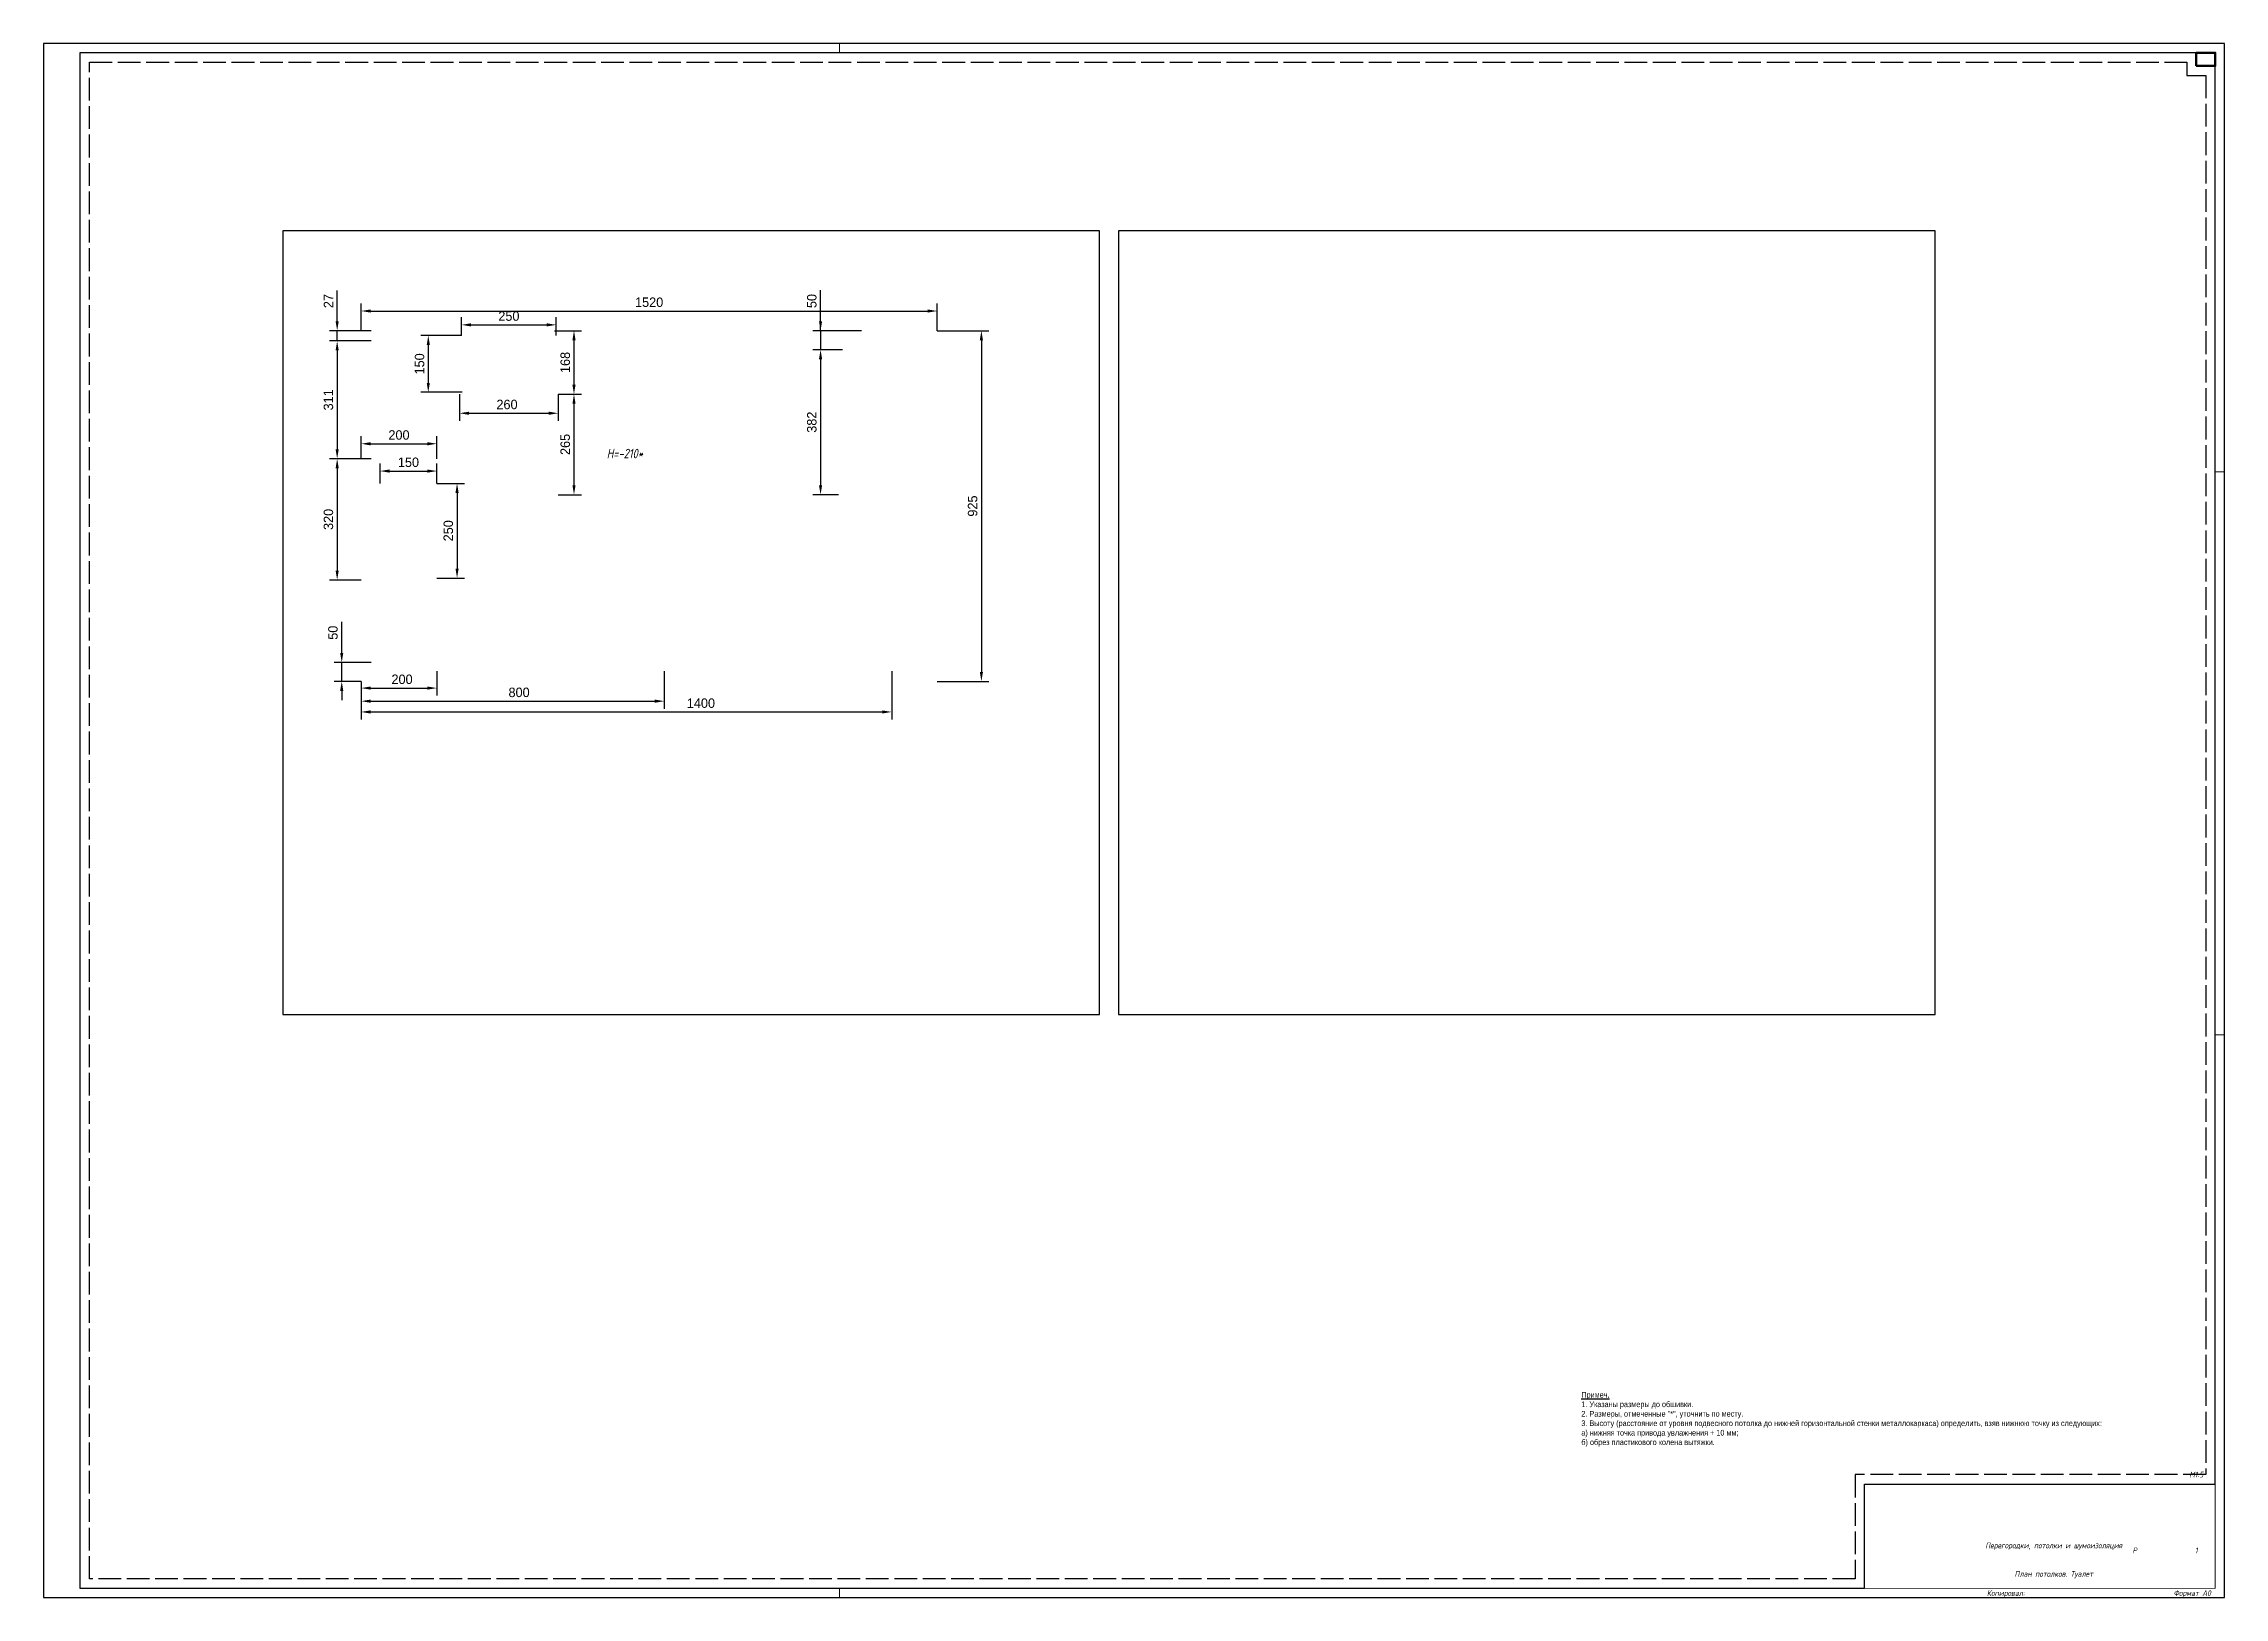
# Paper-space layout 'Лист1' of a CAD drawing. Header units: millimetres. Extents: x 11 to 1162, y 507 to 1326.
# The model-space entities are those that its viewports show. They can reach past a viewport. Long polylines and large blocks are cut down to what shows.
import ezdxf
from ezdxf.enums import TextEntityAlignment as Align

# ---------------------------------------------------------------- set-up
doc = ezdxf.new("R2010")
doc.units = ezdxf.units.MM
doc.header["$PDMODE"] = 34
doc.header["$PDSIZE"] = 25
doc.linetypes.add('ACAD_ISO02W100', pattern=[15, 12, -3])
doc.layers.add('08 Размеры', color=7, linetype='Continuous')
doc.layers.add('stamp', color=7, linetype='Continuous')
doc.layers.add('100 noprint', color=1, linetype='Continuous', plot=False)
doc.layers.add('noprint', color=2, linetype='Continuous', plot=False)
doc.styles.get("Standard").update_dxf_attribs({"font": 'Ubuntu-R.ttf'})
doc.styles.add('ГОСТ-ISOCPEUR', font='isocpeui.ttf', dxfattribs={"width": 0.8})
doc.dimstyles.new('ISO-25', dxfattribs={"dimtxt": 2.5, "dimasz": 2.5, "dimexe": 1.25, "dimexo": 0.625, "dimtad": 1, "dimtxsty": 'Standard', "dimcen": 2.5, "dimadec": 0, "dimazin": 0, "dimtfac": 1, "dimtmove": 0, "dimatfit": 3, "dimfxl": 1, "dimarcsym": 0})

# ---------------------------------------------------------------- blocks, each defined once
blk = doc.blocks.new('*D2374')
at = {"layer": '08 Размеры', "color": 0, "lineweight": -2}
for p, q in [((13811.2, 11265.1), (13811.2, 11337.1)), ((15331.2, 11265.1), (15331.2, 11337.1)), ((13836.2, 11317.1), (15306.2, 11317.1))]:
    blk.add_line(p, q, dxfattribs=at)
at = {"layer": '08 Размеры', "color": 0}
for points in [[(13836.2, 11321.2), (13836.2, 11312.9), (13811.2, 11317.1)], [(15306.2, 11312.9), (15306.2, 11321.2), (15331.2, 11317.1)]]:
    blk.add_solid(points, dxfattribs=at)
at = {"layer": 'Defpoints', "color": 0}
for p in [(15331.2, 11317.1), (13811.2, 11265.1), (15331.2, 11265.1)]:
    blk.add_point(p, dxfattribs=at)
at = {"layer": '08 Размеры', "color": 0, "insert": (14571.2, 11340.1), "char_height": 25, "attachment_point": 5}
blk.add_mtext('1520', dxfattribs=at)
blk = doc.blocks.new('*D2375')
at = {"layer": '08 Размеры', "color": 0, "lineweight": -2}
for p, q in [((15331.2, 11265.1), (15467.8, 11265.1)), ((15447.8, 11240.1), (15447.8, 10365.1)), ((15331.2, 10340.1), (15467.8, 10340.1))]:
    blk.add_line(p, q, dxfattribs=at)
at = {"layer": '08 Размеры', "color": 0}
for points in [[(15452, 11240.1), (15443.6, 11240.1), (15447.8, 11265.1)], [(15443.6, 10365.1), (15452, 10365.1), (15447.8, 10340.1)]]:
    blk.add_solid(points, dxfattribs=at)
at = {"layer": 'Defpoints', "color": 0}
for p in [(15331.2, 11265.1), (15331.2, 10340.1), (15447.8, 10340.1)]:
    blk.add_point(p, dxfattribs=at)
at = {"layer": '08 Размеры', "color": 0, "insert": (15424.7, 10802.6), "char_height": 25, "attachment_point": 5, "rotation": 90}
blk.add_mtext('925', dxfattribs=at)
blk = doc.blocks.new('*D2376')
at = {"layer": '08 Размеры', "color": 0, "lineweight": -2}
for p, q in [((14011.2, 10367.1), (14011.2, 10302.4)), ((13811.2, 10340.1), (13811.2, 10302.4)), ((13836.2, 10322.4), (13986.2, 10322.4))]:
    blk.add_line(p, q, dxfattribs=at)
at = {"layer": '08 Размеры', "color": 0}
for points in [[(13836.2, 10326.5), (13836.2, 10318.2), (13811.2, 10322.4)], [(13986.2, 10318.2), (13986.2, 10326.5), (14011.2, 10322.4)]]:
    blk.add_solid(points, dxfattribs=at)
at = {"layer": 'Defpoints', "color": 0}
for p in [(14011.2, 10367.1), (13811.2, 10340.1), (14011.2, 10322.4)]:
    blk.add_point(p, dxfattribs=at)
at = {"layer": '08 Размеры', "color": 0, "insert": (13919.3, 10345.4), "char_height": 25, "attachment_point": 5}
blk.add_mtext('200', dxfattribs=at)
blk = doc.blocks.new('*D2377')
at = {"layer": '08 Размеры', "color": 0, "lineweight": -2}
for p, q in [((14611.2, 10367.1), (14611.2, 10267.8)), ((13811.2, 10340.1), (13811.2, 10267.8)), ((13836.2, 10287.8), (14586.2, 10287.8))]:
    blk.add_line(p, q, dxfattribs=at)
at = {"layer": '08 Размеры', "color": 0}
for points in [[(13836.2, 10292), (13836.2, 10283.7), (13811.2, 10287.8)], [(14586.2, 10283.7), (14586.2, 10292), (14611.2, 10287.8)]]:
    blk.add_solid(points, dxfattribs=at)
at = {"layer": 'Defpoints', "color": 0}
for p in [(14611.2, 10367.1), (13811.2, 10340.1), (14611.2, 10287.8)]:
    blk.add_point(p, dxfattribs=at)
at = {"layer": '08 Размеры', "color": 0, "insert": (14228.1, 10310.9), "char_height": 25, "attachment_point": 5}
blk.add_mtext('800', dxfattribs=at)
blk = doc.blocks.new('*D2378')
at = {"layer": '08 Размеры', "color": 0, "lineweight": -2}
for p, q in [((15023.5, 11265.1), (15023.5, 11371.7)), ((15023.5, 11290.1), (15023.5, 11315.1)), ((15131.2, 11265.1), (15003.5, 11265.1)), ((15023.5, 11265.1), (15023.5, 11215.1)), ((15071.2, 11215.1), (15003.5, 11215.1)), ((15023.5, 11190.1), (15023.5, 11165.1))]:
    blk.add_line(p, q, dxfattribs=at)
at = {"layer": '08 Размеры', "color": 0}
for points in [[(15019.3, 11290.1), (15027.6, 11290.1), (15023.5, 11265.1)], [(15027.6, 11190.1), (15019.3, 11190.1), (15023.5, 11215.1)]]:
    blk.add_solid(points, dxfattribs=at)
at = {"layer": 'Defpoints', "color": 0}
for p in [(15131.2, 11265.1), (15023.5, 11215.1), (15071.2, 11215.1)]:
    blk.add_point(p, dxfattribs=at)
at = {"layer": '08 Размеры', "color": 0, "insert": (15000.4, 11343.4), "char_height": 25, "attachment_point": 5, "rotation": 90}
blk.add_mtext('50', dxfattribs=at)
blk = doc.blocks.new('*D2379')
at = {"layer": '08 Размеры', "color": 0, "lineweight": -2}
for p, q in [((15081.1, 11215), (15003.5, 11215)), ((15023.5, 11190), (15023.5, 10857.6)), ((15071.2, 10832.6), (15003.5, 10832.6))]:
    blk.add_line(p, q, dxfattribs=at)
at = {"layer": '08 Размеры', "color": 0}
for points in [[(15027.6, 11190), (15019.3, 11190), (15023.5, 11215)], [(15019.3, 10857.6), (15027.6, 10857.6), (15023.5, 10832.6)]]:
    blk.add_solid(points, dxfattribs=at)
at = {"layer": 'Defpoints', "color": 0}
for p in [(15081.1, 11215), (15023.5, 10832.6), (15071.2, 10832.6)]:
    blk.add_point(p, dxfattribs=at)
at = {"layer": '08 Размеры', "color": 0, "insert": (15000.4, 11023.8), "char_height": 25, "attachment_point": 5, "rotation": 90}
blk.add_mtext('382', dxfattribs=at)
blk = doc.blocks.new('*D2380')
at = {"layer": '08 Размеры', "color": 0, "lineweight": -2}
for p, q in [((14071.2, 11097.6), (14071.2, 11027.4)), ((14096.2, 11047.4), (14306.2, 11047.4)), ((14331.2, 11097.6), (14331.2, 11027.4))]:
    blk.add_line(p, q, dxfattribs=at)
at = {"layer": '08 Размеры', "color": 0}
for points in [[(14096.2, 11051.5), (14096.2, 11043.2), (14071.2, 11047.4)], [(14306.2, 11043.2), (14306.2, 11051.5), (14331.2, 11047.4)]]:
    blk.add_solid(points, dxfattribs=at)
at = {"layer": 'Defpoints', "color": 0}
for p in [(14071.2, 11097.6), (14331.2, 11097.6), (14331.2, 11047.4)]:
    blk.add_point(p, dxfattribs=at)
at = {"layer": '08 Размеры', "color": 0, "insert": (14196.2, 11070.4), "char_height": 25, "attachment_point": 5}
blk.add_mtext('260', dxfattribs=at)
blk = doc.blocks.new('*D2976')
at = {"layer": '08 Размеры', "color": 0, "lineweight": -2}
for p, q in [((14321.2, 11265.1), (14392.9, 11265.1)), ((14372.9, 11240.1), (14372.9, 11122.6)), ((14331.2, 11097.6), (14392.9, 11097.6))]:
    blk.add_line(p, q, dxfattribs=at)
at = {"layer": '08 Размеры', "color": 0}
for points in [[(14377.1, 11240.1), (14368.8, 11240.1), (14372.9, 11265.1)], [(14368.8, 11122.6), (14377.1, 11122.6), (14372.9, 11097.6)]]:
    blk.add_solid(points, dxfattribs=at)
at = {"layer": 'Defpoints', "color": 0}
for p in [(14321.2, 11265.1), (14331.2, 11097.6), (14372.9, 11097.6)]:
    blk.add_point(p, dxfattribs=at)
at = {"layer": '08 Размеры', "color": 0, "insert": (14349.9, 11181.4), "char_height": 25, "attachment_point": 5, "rotation": 90}
blk.add_mtext('168', dxfattribs=at)
blk = doc.blocks.new('*D2977')
at = {"layer": '08 Размеры', "color": 0, "lineweight": -2}
for p, q in [((14011.2, 10862.4), (14084.4, 10862.4)), ((14064.4, 10837.4), (14064.4, 10637.4)), ((14011.2, 10612.4), (14084.4, 10612.4))]:
    blk.add_line(p, q, dxfattribs=at)
at = {"layer": '08 Размеры', "color": 0}
for points in [[(14068.6, 10837.4), (14060.3, 10837.4), (14064.4, 10862.4)], [(14060.3, 10637.4), (14068.6, 10637.4), (14064.4, 10612.4)]]:
    blk.add_solid(points, dxfattribs=at)
at = {"layer": 'Defpoints', "color": 0}
for p in [(14011.2, 10862.4), (14011.2, 10612.4), (14064.4, 10612.4)]:
    blk.add_point(p, dxfattribs=at)
at = {"layer": '08 Размеры', "color": 0, "insert": (14041.4, 10737.4), "char_height": 25, "attachment_point": 5, "rotation": 90}
blk.add_mtext('250', dxfattribs=at)
blk = doc.blocks.new('*D2978')
at = {"layer": '08 Размеры', "color": 0, "lineweight": -2}
for p, q in [((13861.2, 10862.4), (13861.2, 10914.9)), ((13886.2, 10894.9), (13986.2, 10894.9)), ((14011.2, 10862.4), (14011.2, 10914.9))]:
    blk.add_line(p, q, dxfattribs=at)
at = {"layer": '08 Размеры', "color": 0}
for points in [[(13886.2, 10899), (13886.2, 10890.7), (13861.2, 10894.9)], [(13986.2, 10890.7), (13986.2, 10899), (14011.2, 10894.9)]]:
    blk.add_solid(points, dxfattribs=at)
at = {"layer": 'Defpoints', "color": 0}
for p in [(14011.2, 10894.9), (13861.2, 10862.4), (14011.2, 10862.4)]:
    blk.add_point(p, dxfattribs=at)
at = {"layer": '08 Размеры', "color": 0, "insert": (13936.2, 10917.9), "char_height": 25, "attachment_point": 5}
blk.add_mtext('150', dxfattribs=at)
blk = doc.blocks.new('*D2979')
at = {"layer": '08 Размеры', "color": 0, "lineweight": -2}
for p, q in [((15211.2, 10367.1), (15211.2, 10239.4)), ((13811.2, 10340.1), (13811.2, 10239.4)), ((13836.2, 10259.4), (15186.2, 10259.4))]:
    blk.add_line(p, q, dxfattribs=at)
at = {"layer": '08 Размеры', "color": 0}
for points in [[(13836.2, 10263.6), (13836.2, 10255.2), (13811.2, 10259.4)], [(15186.2, 10255.2), (15186.2, 10263.6), (15211.2, 10259.4)]]:
    blk.add_solid(points, dxfattribs=at)
at = {"layer": 'Defpoints', "color": 0}
for p in [(15211.2, 10367.1), (13811.2, 10340.1), (15211.2, 10259.4)]:
    blk.add_point(p, dxfattribs=at)
at = {"layer": '08 Размеры', "color": 0, "insert": (14707.8, 10282.5), "char_height": 25, "attachment_point": 5}
blk.add_mtext('1400', dxfattribs=at)
blk = doc.blocks.new('*D4550')
at = {"layer": '08 Размеры', "color": 0, "lineweight": -2}
for p, q in [((13748.1, 11290.1), (13748.1, 11371.5)), ((13838.2, 11265.1), (13728.1, 11265.1)), ((13838.2, 11238.1), (13728.1, 11238.1)), ((13748.1, 11238.1), (13748.1, 11265.1)), ((13748.1, 11213.1), (13748.1, 11188.1))]:
    blk.add_line(p, q, dxfattribs=at)
at = {"layer": '08 Размеры', "color": 0}
for points in [[(13744, 11290.1), (13752.3, 11290.1), (13748.1, 11265.1)], [(13752.3, 11213.1), (13744, 11213.1), (13748.1, 11238.1)]]:
    blk.add_solid(points, dxfattribs=at)
at = {"layer": 'Defpoints', "color": 0}
for p in [(13748.1, 11265.1), (13838.2, 11265.1), (13838.2, 11238.1)]:
    blk.add_point(p, dxfattribs=at)
at = {"layer": '08 Размеры', "color": 0, "insert": (13725.3, 11343.3), "char_height": 25, "attachment_point": 5, "rotation": 90}
blk.add_mtext('27', dxfattribs=at)
blk = doc.blocks.new('*D4551')
at = {"layer": '08 Размеры', "color": 0, "lineweight": -2}
for p, q in [((14076.2, 11252.6), (14076.2, 11300.6)), ((14101.2, 11280.6), (14301.2, 11280.6)), ((14326.2, 11252.6), (14326.2, 11300.6))]:
    blk.add_line(p, q, dxfattribs=at)
at = {"layer": '08 Размеры', "color": 0}
for points in [[(14101.2, 11284.7), (14101.2, 11276.4), (14076.2, 11280.6)], [(14301.2, 11276.4), (14301.2, 11284.7), (14326.2, 11280.6)]]:
    blk.add_solid(points, dxfattribs=at)
at = {"layer": 'Defpoints', "color": 0}
for p in [(14326.2, 11280.6), (14076.2, 11252.6), (14326.2, 11252.6)]:
    blk.add_point(p, dxfattribs=at)
at = {"layer": '08 Размеры', "color": 0, "insert": (14201.2, 11303.6), "char_height": 25, "attachment_point": 5}
blk.add_mtext('250', dxfattribs=at)
blk = doc.blocks.new('*D4552')
at = {"layer": '08 Размеры', "color": 0, "lineweight": -2}
for p, q in [((14076.2, 11252.6), (13968.5, 11252.6)), ((13988.5, 11227.6), (13988.5, 11127.6)), ((14078.3, 11102.6), (13968.5, 11102.6))]:
    blk.add_line(p, q, dxfattribs=at)
at = {"layer": '08 Размеры', "color": 0}
for points in [[(13992.7, 11227.6), (13984.4, 11227.6), (13988.5, 11252.6)], [(13984.4, 11127.6), (13992.7, 11127.6), (13988.5, 11102.6)]]:
    blk.add_solid(points, dxfattribs=at)
at = {"layer": 'Defpoints', "color": 0}
for p in [(14076.2, 11252.6), (13988.5, 11102.6), (14078.3, 11102.6)]:
    blk.add_point(p, dxfattribs=at)
at = {"layer": '08 Размеры', "color": 0, "insert": (13965.5, 11177.6), "char_height": 25, "attachment_point": 5, "rotation": 90}
blk.add_mtext('150', dxfattribs=at)
blk = doc.blocks.new('*D4553')
at = {"layer": '08 Размеры', "color": 0, "lineweight": -2}
for p, q in [((13838.2, 11238.1), (13728.1, 11238.1)), ((13748.1, 11213.1), (13748.1, 10952.4)), ((13838.2, 10927.4), (13728.1, 10927.4))]:
    blk.add_line(p, q, dxfattribs=at)
at = {"layer": '08 Размеры', "color": 0}
for points in [[(13752.3, 11213.1), (13744, 11213.1), (13748.1, 11238.1)], [(13744, 10952.4), (13752.3, 10952.4), (13748.1, 10927.4)]]:
    blk.add_solid(points, dxfattribs=at)
at = {"layer": 'Defpoints', "color": 0}
for p in [(13838.2, 11238.1), (13748.1, 10927.4), (13838.2, 10927.4)]:
    blk.add_point(p, dxfattribs=at)
at = {"layer": '08 Размеры', "color": 0, "insert": (13725.1, 11082.7), "char_height": 25, "attachment_point": 5, "rotation": 90}
blk.add_mtext('311', dxfattribs=at)
blk = doc.blocks.new('*D4554')
at = {"layer": '08 Размеры', "color": 0, "lineweight": -2}
for p, q in [((13838.2, 10927.4), (13728.1, 10927.4)), ((13748.1, 10902.4), (13748.1, 10632.4)), ((13811.2, 10607.4), (13728.1, 10607.4))]:
    blk.add_line(p, q, dxfattribs=at)
at = {"layer": '08 Размеры', "color": 0}
for points in [[(13752.3, 10902.4), (13744, 10902.4), (13748.1, 10927.4)], [(13744, 10632.4), (13752.3, 10632.4), (13748.1, 10607.4)]]:
    blk.add_solid(points, dxfattribs=at)
at = {"layer": 'Defpoints', "color": 0}
for p in [(13838.2, 10927.4), (13748.1, 10607.4), (13811.2, 10607.4)]:
    blk.add_point(p, dxfattribs=at)
at = {"layer": '08 Размеры', "color": 0, "insert": (13725.1, 10767.4), "char_height": 25, "attachment_point": 5, "rotation": 90}
blk.add_mtext('320', dxfattribs=at)
blk = doc.blocks.new('*D4555')
at = {"layer": '08 Размеры', "color": 0, "lineweight": -2}
for p, q in [((13760.2, 10415.1), (13760.2, 10496.7)), ((13838.2, 10390.1), (13740.2, 10390.1)), ((13760.2, 10340.1), (13760.2, 10390.1)), ((13811.2, 10340.1), (13740.2, 10340.1)), ((13760.2, 10315.1), (13760.2, 10290.1))]:
    blk.add_line(p, q, dxfattribs=at)
at = {"layer": '08 Размеры', "color": 0}
for points in [[(13756, 10415.1), (13764.3, 10415.1), (13760.2, 10390.1)], [(13764.3, 10315.1), (13756, 10315.1), (13760.2, 10340.1)]]:
    blk.add_solid(points, dxfattribs=at)
at = {"layer": 'Defpoints', "color": 0}
for p in [(13760.2, 10390.1), (13838.2, 10390.1), (13811.2, 10340.1)]:
    blk.add_point(p, dxfattribs=at)
at = {"layer": '08 Размеры', "color": 0, "insert": (13737.1, 10468.4), "char_height": 25, "attachment_point": 5, "rotation": 90}
blk.add_mtext('50', dxfattribs=at)
blk = doc.blocks.new('*D4556')
at = {"layer": '08 Размеры', "color": 0, "lineweight": -2}
for p, q in [((13811.2, 10927.4), (13811.2, 10986.9)), ((13836.2, 10966.9), (13986.2, 10966.9)), ((14011.2, 10927.4), (14011.2, 10986.9))]:
    blk.add_line(p, q, dxfattribs=at)
at = {"layer": '08 Размеры', "color": 0}
for points in [[(13836.2, 10971), (13836.2, 10962.7), (13811.2, 10966.9)], [(13986.2, 10962.7), (13986.2, 10971), (14011.2, 10966.9)]]:
    blk.add_solid(points, dxfattribs=at)
at = {"layer": 'Defpoints', "color": 0}
for p in [(14011.2, 10966.9), (13811.2, 10927.4), (14011.2, 10927.4)]:
    blk.add_point(p, dxfattribs=at)
at = {"layer": '08 Размеры', "color": 0, "insert": (13911.2, 10989.9), "char_height": 25, "attachment_point": 5}
blk.add_mtext('200', dxfattribs=at)
blk = doc.blocks.new('*D4557')
at = {"layer": '08 Размеры', "color": 0, "lineweight": -2}
for p, q in [((14331.2, 11097.6), (14392.9, 11097.6)), ((14372.9, 11072.6), (14372.9, 10857.6)), ((14331.2, 10832.6), (14392.9, 10832.6))]:
    blk.add_line(p, q, dxfattribs=at)
at = {"layer": '08 Размеры', "color": 0}
for points in [[(14377.1, 11072.6), (14368.8, 11072.6), (14372.9, 11097.6)], [(14368.8, 10857.6), (14377.1, 10857.6), (14372.9, 10832.6)]]:
    blk.add_solid(points, dxfattribs=at)
at = {"layer": 'Defpoints', "color": 0}
for p in [(14331.2, 11097.6), (14331.2, 10832.6), (14372.9, 10832.6)]:
    blk.add_point(p, dxfattribs=at)
at = {"layer": '08 Размеры', "color": 0, "insert": (14349.9, 10965.1), "char_height": 25, "attachment_point": 5, "rotation": 90}
blk.add_mtext('265', dxfattribs=at)

msp = doc.modelspace()

# ---------------------------------------------------------------- texts
at = {"layer": '08 Размеры', "style": 'ГОСТ-ISOCPEUR', "width": 0.8}
msp.add_text('H=-210*', height=25, dxfattribs=at).set_placement((14507.2, 10941.1), align=Align.MIDDLE)

# ---------------------------------------------------------------- dimensions: what is measured, and where the dimension line sits
at = {"layer": '08 Размеры'}
for base, p1, p2, picture, middle in [((13748.1, 11265.1), (13838.2, 11238.1), (13838.2, 11265.1), '*D4550', (13725.3, 11343.3)), ((13748.1, 10927.4), (13838.2, 11238.1), (13838.2, 10927.4), '*D4553', (13725.1, 11082.7)), ((14372.948773, 11097.6152621), (14321.2344026, 11265.1152621), (14331.2344026, 11097.6152621), '*D2976', (14349.8896099, 11181.3652621)), ((14372.9, 10832.6), (14331.2, 11097.6), (14331.2, 10832.6), '*D4557', (14349.9, 10965.1)), ((13748.1, 10607.4), (13838.2, 10927.4), (13811.2, 10607.4), '*D4554', (13725.1, 10767.4)), ((13760.2, 10390.1), (13811.2, 10340.1), (13838.2, 10390.1), '*D4555', (13737.1, 10468.4))]:
    dim = msp.add_linear_dim(base=base, p1=p1, p2=p2, angle=90, dimstyle='ISO-25', override={"dimtxt": 25, "dimasz": 25, "dimexe": 20, "dimexo": 0, "dimgap": 10, "dimdec": 0}, dxfattribs=at)
    dim.commit()
    dim.dimension.update_dxf_attribs({"geometry": picture, "text_midpoint": middle})
at = {"layer": '08 Размеры', "color": 5}
dim = msp.add_linear_dim(base=(15331.2, 11317.1), p1=(13811.2, 11265.1), p2=(15331.2, 11265.1), dimstyle='ISO-25', override={"dimtxt": 25, "dimasz": 25, "dimexe": 20, "dimexo": 0, "dimgap": 10, "dimdec": 0}, dxfattribs=at)
dim.commit()
dim.dimension.update_dxf_attribs({"geometry": '*D2374', "text_midpoint": (14571.2, 11340.1)})
at = {"layer": '08 Размеры'}
for base, p1, p2, picture, middle in [((15023.5, 11215.1), (15131.2, 11265.1), (15071.2, 11215.1), '*D2378', (15023.5, 11343.4)), ((15023.5, 10832.6), (15081.1, 11215), (15071.2, 10832.6), '*D2379', (15023.5, 11023.8))]:
    dim = msp.add_linear_dim(base=base, p1=p1, p2=p2, angle=90, dimstyle='ISO-25', override={"dimtxt": 25, "dimasz": 25, "dimexe": 20, "dimexo": 0, "dimgap": 10, "dimdec": 0}, dxfattribs=at)
    dim.commit()
    dim.dimension.update_dxf_attribs({"geometry": picture, "text_midpoint": middle, "dimtype": 160})
at = {"layer": '08 Размеры', "color": 2}
for base, p1, p2, picture, middle in [((14326.2, 11280.6), (14076.2, 11252.6), (14326.2, 11252.6), '*D4551', (14201.2, 11303.6)), ((14011.2, 10894.9), (13861.2, 10862.4), (14011.2, 10862.4), '*D2978', (13936.2, 10917.9))]:
    dim = msp.add_linear_dim(base=base, p1=p1, p2=p2, dimstyle='ISO-25', override={"dimtxt": 25, "dimasz": 25, "dimexe": 20, "dimexo": 0, "dimgap": 10, "dimdec": 0}, dxfattribs=at)
    dim.commit()
    dim.dimension.update_dxf_attribs({"geometry": picture, "text_midpoint": middle})
dim = msp.add_linear_dim(base=(13988.5, 11102.6), p1=(14076.2, 11252.6), p2=(14078.3, 11102.6), angle=90, dimstyle='ISO-25', override={"dimtxt": 25, "dimasz": 25, "dimexe": 20, "dimexo": 0, "dimgap": 10, "dimdec": 0}, dxfattribs=at)
dim.commit()
dim.dimension.update_dxf_attribs({"geometry": '*D4552', "text_midpoint": (13965.5, 11177.6)})
at = {"layer": '08 Размеры', "color": 5}
dim = msp.add_linear_dim(base=(15447.8, 10340.1), p1=(15331.2, 11265.1), p2=(15331.2, 10340.1), angle=90, dimstyle='ISO-25', override={"dimtxt": 25, "dimasz": 25, "dimexe": 20, "dimexo": 0, "dimgap": 10, "dimdec": 0}, dxfattribs=at)
dim.commit()
dim.dimension.update_dxf_attribs({"geometry": '*D2375', "text_midpoint": (15424.7, 10802.6)})
at = {"layer": '08 Размеры'}
for base, p1, p2, picture, middle in [((14331.2, 11047.4), (14071.2, 11097.6), (14331.2, 11097.6), '*D2380', (14196.2, 11047.4)), ((14011.2, 10966.9), (13811.2, 10927.4), (14011.2, 10927.4), '*D4556', (13911.2, 10966.9)), ((14011.2, 10322.4, -473), (13811.2, 10340.1), (14011.2, 10367.1), '*D2376', (13919.3, 10322.4, -473)), ((14611.2, 10287.8), (13811.2, 10340.1), (14611.2, 10367.1), '*D2377', (14228.1, 10287.8)), ((15211.2, 10259.4), (13811.2, 10340.1), (15211.2, 10367.1), '*D2979', (14707.8, 10259.4))]:
    dim = msp.add_linear_dim(base=base, p1=p1, p2=p2, dimstyle='ISO-25', override={"dimtxt": 25, "dimasz": 25, "dimexe": 20, "dimexo": 0, "dimgap": 10, "dimdec": 0}, dxfattribs=at)
    dim.commit()
    dim.dimension.update_dxf_attribs({"geometry": picture, "text_midpoint": middle, "dimtype": 160})
at = {"layer": '08 Размеры', "color": 2}
dim = msp.add_linear_dim(base=(14064.4, 10612.4), p1=(14011.2, 10862.4), p2=(14011.2, 10612.4), angle=90, dimstyle='ISO-25', override={"dimtxt": 25, "dimasz": 25, "dimexe": 20, "dimexo": 0, "dimgap": 10, "dimdec": 0}, dxfattribs=at)
dim.commit()
dim.dimension.update_dxf_attribs({"geometry": '*D2977', "text_midpoint": (14064.4, 10737.4), "dimtype": 160})

psp = doc.layouts.new('Лист1')

# ---------------------------------------------------------------- linework, layer by layer
at = {"const_width": 0.48}
psp.add_lwpolyline([(30.3, 511.4), (1157, 511.4), (1157, 1321.6), (30.3, 1321.6)], close=True, dxfattribs=at)
at = {"lineweight": 50}
psp.add_lwpolyline([(1147, 1314.6), (1157, 1314.6), (1157, 1321.6), (1147, 1321.6)], close=True, dxfattribs=at)
at = {"layer": '100 noprint', "color": 1, "lineweight": -2}
for points in [[(137.4, 1227.6), (137.4, 814.2), (568.3, 814.2), (568.3, 1227.6)], [(578.3, 1227.6), (578.3, 814.2), (1009.2, 814.2), (1009.2, 1227.6)]]:
    psp.add_lwpolyline(points, close=True, dxfattribs=at)
at = {"layer": 'noprint'}
for p, q in [((1161.8, 1326.4), (11.1, 1326.4)), ((11.1, 1326.4), (11.1, 506.6)), ((1161.8, 506.6), (1161.8, 1326.4)), ((11.1, 506.6), (1161.8, 506.6))]:
    psp.add_line(p, q, dxfattribs=at)
at = {"layer": 'noprint', "linetype": 'ACAD_ISO02W100'}
psp.add_lwpolyline([(35.3, 1316.6), (1142, 1316.6), (1142, 1309.6), (1152, 1309.6), (1152, 571.4), (967, 571.4), (967, 516.4), (35.3, 516.4)], close=True, dxfattribs=at)
at = {"layer": 'stamp', "lineweight": 0}
for p, q in [((431.1, 1321.4), (431.1, 1326.4)), ((1161.8, 1100.4), (1156.8, 1100.4)), ((1161.8, 803.5), (1156.8, 803.5)), ((431.1, 506.6), (431.1, 511.6))]:
    psp.add_line(p, q, dxfattribs=at)
at = {"layer": 'stamp'}
psp.add_lwpolyline([(30.3, 511.4), (972, 511.4), (972, 566.4), (1157, 566.4), (1157, 1321.6), (30.3, 1321.6)], close=True, dxfattribs=at)

# ---------------------------------------------------------------- texts
at = {"insert": (822.5, 615), "char_height": 3, "width": 422.922, "attachment_point": 1, "style": 'ГОСТ-ISOCPEUR'}
psp.add_mtext('{\\fUbuntu|b0|i0|c0|p34;\\LПримеч.\\P\\l1. Указаны размеры до обшивки.\\P2. Размеры, отмеченные "*", уточнить по месту.\\P3. Высоту (расстояние от уровня подвесного потолка до нижней горизонтальной стенки металлокаркаса) определить, взяв нижнюю точку из следующих:\\Pа) нижняя точка привода увлажнения + 10 мм;\\Pб) обрез пластикового колена вытяжки.}', dxfattribs=at)
at = {"layer": 'stamp', "lineweight": 35, "style": 'ГОСТ-ISOCPEUR', "width": 0.8}
for s, p in [('Копировал:', (1036.5, 507.4)), ('Формат А0', (1135, 507.4))]:
    psp.add_text(s, height=3, dxfattribs=at).set_placement(p)
at = {"layer": 'stamp', "ltscale": 100, "char_height": 3, "attachment_point": 4, "style": 'ГОСТ-ISOCPEUR'}
for s, insert, width in [('{\\pxqc;М1:5}', (1137, 571.4), 20), ('{\\pxqc;Р}', (1107, 531.4), 15), ('\\pxqc;1', (1137, 531.4), 20)]:
    psp.add_mtext(s, dxfattribs=dict(at, insert=insert, width=width))
at = {"layer": 'stamp', "lineweight": 35, "char_height": 3, "width": 70.157, "attachment_point": 5, "style": 'ГОСТ-ISOCPEUR'}
for s, insert in [('{Перегородки, потолки и шумоизоляция}', (1071.8, 533.6)), ('{План потолков. Туалет}', (1071.8, 518.6))]:
    psp.add_mtext(s, dxfattribs=dict(at, insert=insert))

# ---------------------------------------------------------------- viewports
at = {"layer": '100 noprint', "color": 1, "lineweight": -2, "view_target_point": (8190.3, 14868.3)}
vp = psp.add_viewport(center=(352.9, 1020.9), size=(430.9, 413.369), view_center_point=(6492.3, -4373.3), view_height=2066.843, dxfattribs=at)
vp.dxf.flags = 0x10000  # cut along an outline
vp.dxf.clipping_boundary_handle = psp.add_lwpolyline([(137.4, 1227.6), (137.4, 814.2), (568.3, 814.2), (568.3, 1227.6)], format="xyb", close=True, dxfattribs={"invisible": 1}).dxf.handle
vp = psp.add_viewport(center=(793.8, 1020.9), size=(430.9, 413.369), view_center_point=(6517.5, -4387.6), view_height=2066.843, status=3, dxfattribs=at)
vp.frozen_layers = ['08 Размеры']
vp.dxf.flags = 0x10000  # cut along an outline
vp.dxf.clipping_boundary_handle = psp.add_lwpolyline([(578.3, 1227.6), (578.3, 814.2), (1009.2, 814.2), (1009.2, 1227.6)], format="xyb", close=True, dxfattribs={"invisible": 1}).dxf.handle

doc.saveas('drawing.dxf')
